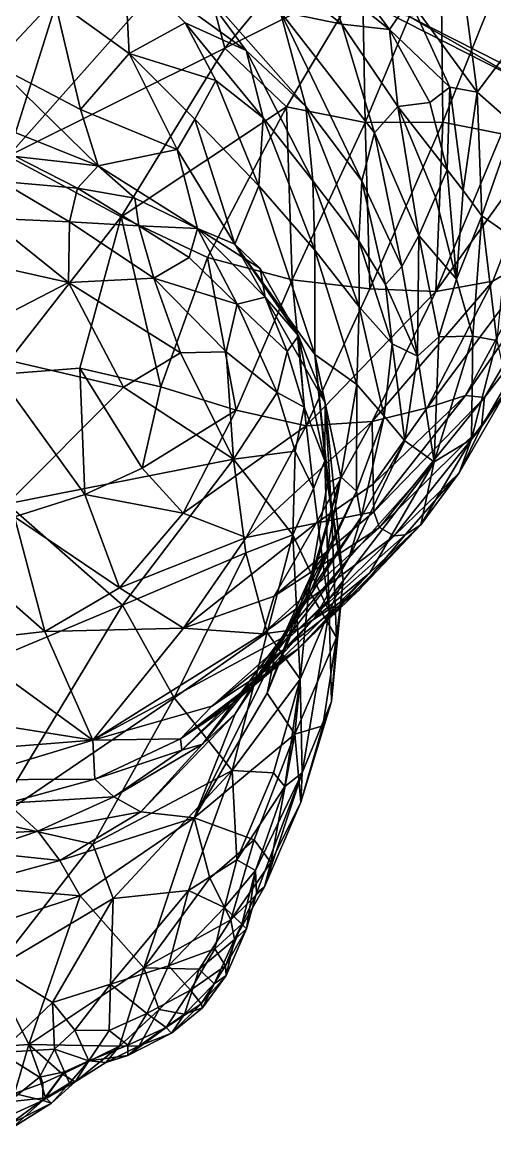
# Model space of a CAD drawing. Extents: x -0.35 to 0.35, y -0.7 to 0.63.
# Drawn here: x -0.2493 to -0.178, y -0.4699 to -0.3032 of the extents above; entities that cross this region are included whole.
import ezdxf

# ---------------------------------------------------------------- set-up
doc = ezdxf.new("R2010")
doc.units = 0
doc.layers.add('TORTOISE$LWO', color=1, linetype='CONTINUOUS')

msp = doc.modelspace()

# ---------------------------------------------------------------- linework, layer by layer
at = {"layer": 'TORTOISE$LWO'}
for points in [[(-0.19454, -0.30167, 0.46785), (-0.1734, -0.31243, 0.48558), (-0.16839, -0.27353, 0.48844)], [(-0.23852, -0.28232, 0.35937), (-0.25242, -0.28591, 0.34989), (-0.25142, -0.32345, 0.354)], [(-0.25142, -0.32345, 0.354), (-0.223, -0.29133, 0.36552), (-0.23852, -0.28232, 0.35937)], [(-0.21876, -0.30719, 0.36701), (-0.19812, -0.28214, 0.36929), (-0.223, -0.29133, 0.36552)], [(-0.19812, -0.28214, 0.36929), (-0.21876, -0.30719, 0.36701), (-0.198, -0.29675, 0.36886)], [(-0.17368, -0.28777, 0.36182), (-0.18622, -0.29099, 0.3676), (-0.18591, -0.31832, 0.35883)], [(-0.18591, -0.31832, 0.35883), (-0.17707, -0.32007, 0.34996), (-0.17368, -0.28777, 0.36182)], [(-0.18392, -0.28938, 0.2424), (-0.18074, -0.31381, 0.2413), (-0.19088, -0.29993, 0.23153)], [(-0.18392, -0.28938, 0.2424), (-0.17156, -0.30171, 0.25585), (-0.18074, -0.31381, 0.2413)], [(-0.21876, -0.30719, 0.36701), (-0.223, -0.29133, 0.36552), (-0.25142, -0.32345, 0.354)], [(-0.19759, -0.31835, 0.36474), (-0.18622, -0.29099, 0.3676), (-0.198, -0.29675, 0.36886)], [(-0.19759, -0.31835, 0.36474), (-0.18591, -0.31832, 0.35883), (-0.18622, -0.29099, 0.3676)], [(-0.2036, -0.29662, 0.21924), (-0.20253, -0.29263, 0.22738), (-0.19395, -0.30437, 0.22156)], [(-0.20253, -0.29263, 0.22738), (-0.19088, -0.29993, 0.23153), (-0.19395, -0.30437, 0.22156)], [(-0.2332, -0.30798, 0.08504), (-0.24445, -0.29984, 0.0854), (-0.23388, -0.29418, 0.11168)], [(-0.22355, -0.29665, 0.14188), (-0.21556, -0.30752, 0.13486), (-0.23388, -0.29418, 0.11168)], [(-0.21556, -0.30752, 0.13486), (-0.22471, -0.30333, 0.10902), (-0.23388, -0.29418, 0.11168)], [(-0.22471, -0.30333, 0.10902), (-0.2332, -0.30798, 0.08504), (-0.23388, -0.29418, 0.11168)], [(-0.21218, -0.29481, 0.2069), (-0.20112, -0.30357, 0.20758), (-0.21043, -0.30166, 0.18172)], [(-0.21218, -0.29481, 0.2069), (-0.2036, -0.29662, 0.21924), (-0.20112, -0.30357, 0.20758)], [(-0.25868, -0.29645, 0.08267), (-0.24445, -0.29984, 0.0854), (-0.25358, -0.3096, 0.06335)], [(-0.21043, -0.30166, 0.18172), (-0.20653, -0.31596, 0.15791), (-0.22355, -0.29665, 0.14188)], [(-0.21556, -0.30752, 0.13486), (-0.22355, -0.29665, 0.14188), (-0.20653, -0.31596, 0.15791)], [(-0.19395, -0.30437, 0.22156), (-0.20112, -0.30357, 0.20758), (-0.2036, -0.29662, 0.21924)], [(-0.21876, -0.30719, 0.36701), (-0.20944, -0.31603, 0.36751), (-0.198, -0.29675, 0.36886)], [(-0.20944, -0.31603, 0.36751), (-0.19759, -0.31835, 0.36474), (-0.198, -0.29675, 0.36886)], [(-0.25358, -0.3096, 0.06335), (-0.24445, -0.29984, 0.0854), (-0.2405, -0.31643, 0.06414)], [(-0.2332, -0.30798, 0.08504), (-0.2405, -0.31643, 0.06414), (-0.24445, -0.29984, 0.0854)], [(-0.19088, -0.29993, 0.23153), (-0.18483, -0.31302, 0.2329), (-0.19395, -0.30437, 0.22156)], [(-0.19117, -0.3023, 0.45997), (-0.14687, -0.29944, 0.46333), (-0.17018, -0.31295, 0.47645)], [(-0.18483, -0.31302, 0.2329), (-0.19088, -0.29993, 0.23153), (-0.18074, -0.31381, 0.2413)], [(-0.1962, -0.31995, 0.19549), (-0.19809, -0.32715, 0.1742), (-0.21043, -0.30166, 0.18172)], [(-0.19809, -0.32715, 0.1742), (-0.20653, -0.31596, 0.15791), (-0.21043, -0.30166, 0.18172)], [(-0.21043, -0.30166, 0.18172), (-0.20112, -0.30357, 0.20758), (-0.1962, -0.31995, 0.19549)], [(-0.1734, -0.31243, 0.48558), (-0.19454, -0.30167, 0.46785), (-0.19117, -0.3023, 0.45997)], [(-0.17018, -0.31295, 0.47645), (-0.1734, -0.31243, 0.48558), (-0.19117, -0.3023, 0.45997)], [(-0.1752, -0.31867, 0.2512), (-0.18074, -0.31381, 0.2413), (-0.17156, -0.30171, 0.25585)], [(-0.2332, -0.30798, 0.08504), (-0.22471, -0.30333, 0.10902), (-0.2201, -0.31202, 0.10343)], [(-0.2201, -0.31202, 0.10343), (-0.22471, -0.30333, 0.10902), (-0.213, -0.31769, 0.11609)], [(-0.21556, -0.30752, 0.13486), (-0.213, -0.31769, 0.11609), (-0.22471, -0.30333, 0.10902)], [(-0.19268, -0.31597, 0.21164), (-0.1962, -0.31995, 0.19549), (-0.20112, -0.30357, 0.20758)], [(-0.19268, -0.31597, 0.21164), (-0.20112, -0.30357, 0.20758), (-0.19395, -0.30437, 0.22156)], [(-0.18483, -0.31302, 0.2329), (-0.18785, -0.31538, 0.22381), (-0.19395, -0.30437, 0.22156)], [(-0.18785, -0.31538, 0.22381), (-0.19268, -0.31597, 0.21164), (-0.19395, -0.30437, 0.22156)], [(-0.23438, -0.3326, 0.35848), (-0.21876, -0.30719, 0.36701), (-0.25142, -0.32345, 0.354)], [(-0.2405, -0.31643, 0.06414), (-0.2332, -0.30798, 0.08504), (-0.22592, -0.32245, 0.06369)], [(-0.21876, -0.30719, 0.36701), (-0.23438, -0.3326, 0.35848), (-0.20944, -0.31603, 0.36751)], [(-0.22326, -0.31787, 0.08574), (-0.2332, -0.30798, 0.08504), (-0.2201, -0.31202, 0.10343)], [(-0.2332, -0.30798, 0.08504), (-0.22326, -0.31787, 0.08574), (-0.22592, -0.32245, 0.06369)], [(-0.213, -0.31769, 0.11609), (-0.21556, -0.30752, 0.13486), (-0.20548, -0.32714, 0.13314)], [(-0.21556, -0.30752, 0.13486), (-0.20653, -0.31596, 0.15791), (-0.20548, -0.32714, 0.13314)], [(-0.25358, -0.3096, 0.06335), (-0.2405, -0.31643, 0.06414), (-0.23783, -0.32491, 0.03228)], [(-0.25139, -0.31949, 0.03473), (-0.25358, -0.3096, 0.06335), (-0.23783, -0.32491, 0.03228)], [(-0.21363, -0.32794, 0.09193), (-0.22326, -0.31787, 0.08574), (-0.2201, -0.31202, 0.10343)], [(-0.213, -0.31769, 0.11609), (-0.21363, -0.32794, 0.09193), (-0.2201, -0.31202, 0.10343)], [(-0.18785, -0.31538, 0.22381), (-0.18483, -0.31302, 0.2329), (-0.18526, -0.32552, 0.22441)], [(-0.18483, -0.31302, 0.2329), (-0.18285, -0.32864, 0.23056), (-0.18526, -0.32552, 0.22441)], [(-0.18483, -0.31302, 0.2329), (-0.18074, -0.31381, 0.2413), (-0.18285, -0.32864, 0.23056)], [(-0.18001, -0.33242, 0.23805), (-0.18285, -0.32864, 0.23056), (-0.18074, -0.31381, 0.2413)], [(-0.18074, -0.31381, 0.2413), (-0.1752, -0.31867, 0.2512), (-0.18001, -0.33242, 0.23805)], [(-0.2405, -0.31643, 0.06414), (-0.22592, -0.32245, 0.06369), (-0.23783, -0.32491, 0.03228)], [(-0.22137, -0.33874, 0.35984), (-0.20944, -0.31603, 0.36751), (-0.23438, -0.3326, 0.35848)], [(-0.22137, -0.33874, 0.35984), (-0.20863, -0.34206, 0.35664), (-0.20944, -0.31603, 0.36751)], [(-0.19759, -0.31835, 0.36474), (-0.20944, -0.31603, 0.36751), (-0.20863, -0.34206, 0.35664)], [(-0.20548, -0.32714, 0.13314), (-0.20653, -0.31596, 0.15791), (-0.19856, -0.33621, 0.1508)], [(-0.19809, -0.32715, 0.1742), (-0.19856, -0.33621, 0.1508), (-0.20653, -0.31596, 0.15791)], [(-0.1962, -0.31995, 0.19549), (-0.19268, -0.31597, 0.21164), (-0.1895, -0.3354, 0.20367)], [(-0.19268, -0.31597, 0.21164), (-0.18785, -0.31538, 0.22381), (-0.18526, -0.32552, 0.22441)], [(-0.18699, -0.32962, 0.21746), (-0.19268, -0.31597, 0.21164), (-0.18526, -0.32552, 0.22441)], [(-0.19268, -0.31597, 0.21164), (-0.18699, -0.32962, 0.21746), (-0.1895, -0.3354, 0.20367)], [(-0.22592, -0.32245, 0.06369), (-0.22326, -0.31787, 0.08574), (-0.21726, -0.33672, 0.0679)], [(-0.21363, -0.32794, 0.09193), (-0.21726, -0.33672, 0.0679), (-0.22326, -0.31787, 0.08574)], [(-0.21363, -0.32794, 0.09193), (-0.213, -0.31769, 0.11609), (-0.2052, -0.33759, 0.10553)], [(-0.20548, -0.32714, 0.13314), (-0.2052, -0.33759, 0.10553), (-0.213, -0.31769, 0.11609)], [(-0.18591, -0.31832, 0.35883), (-0.19759, -0.31835, 0.36474), (-0.19691, -0.34346, 0.34999)], [(-0.19691, -0.34346, 0.34999), (-0.18697, -0.34386, 0.34107), (-0.18591, -0.31832, 0.35883)], [(-0.17707, -0.32007, 0.34996), (-0.18591, -0.31832, 0.35883), (-0.18697, -0.34386, 0.34107)], [(-0.23783, -0.32491, 0.03228), (-0.25032, -0.32347, 0.0213), (-0.25139, -0.31949, 0.03473)], [(-0.19759, -0.31835, 0.36474), (-0.20863, -0.34206, 0.35664), (-0.19691, -0.34346, 0.34999)], [(-0.19809, -0.32715, 0.1742), (-0.1962, -0.31995, 0.19549), (-0.19205, -0.34009, 0.18328)], [(-0.1895, -0.3354, 0.20367), (-0.19205, -0.34009, 0.18328), (-0.1962, -0.31995, 0.19549)], [(-0.17837, -0.34229, 0.32933), (-0.1695, -0.31952, 0.33889), (-0.18697, -0.34386, 0.34107)], [(-0.17707, -0.32007, 0.34996), (-0.18697, -0.34386, 0.34107), (-0.1695, -0.31952, 0.33889)], [(-0.1752, -0.31867, 0.2512), (-0.17614, -0.33515, 0.24765), (-0.18001, -0.33242, 0.23805)], [(-0.17837, -0.34229, 0.32933), (-0.17066, -0.3378, 0.31423), (-0.1695, -0.31952, 0.33889)], [(-0.23783, -0.32491, 0.03228), (-0.22592, -0.32245, 0.06369), (-0.22288, -0.33434, 0.02317)], [(-0.22592, -0.32245, 0.06369), (-0.21726, -0.33672, 0.0679), (-0.22288, -0.33434, 0.02317)], [(-0.25142, -0.32345, 0.354), (-0.25297, -0.35633, 0.33343), (-0.23438, -0.3326, 0.35848)], [(-0.24098, -0.32827, 0.01546), (-0.25244, -0.32726, 0.01328), (-0.25032, -0.32347, 0.0213)], [(-0.24098, -0.32827, 0.01546), (-0.25032, -0.32347, 0.0213), (-0.23783, -0.32491, 0.03228)], [(-0.2323, -0.32979, 0.01734), (-0.24098, -0.32827, 0.01546), (-0.23783, -0.32491, 0.03228)], [(-0.2323, -0.32979, 0.01734), (-0.23783, -0.32491, 0.03228), (-0.22288, -0.33434, 0.02317)], [(-0.18385, -0.34196, 0.22344), (-0.18699, -0.32962, 0.21746), (-0.18526, -0.32552, 0.22441)], [(-0.18285, -0.32864, 0.23056), (-0.18385, -0.34196, 0.22344), (-0.18526, -0.32552, 0.22441)], [(-0.24215, -0.33336, 0.00858), (-0.25441, -0.33277, 0.00712), (-0.25244, -0.32726, 0.01328)], [(-0.24215, -0.33336, 0.00858), (-0.25244, -0.32726, 0.01328), (-0.24098, -0.32827, 0.01546)], [(-0.23171, -0.33395, 0.01149), (-0.24215, -0.33336, 0.00858), (-0.24098, -0.32827, 0.01546)], [(-0.23171, -0.33395, 0.01149), (-0.24098, -0.32827, 0.01546), (-0.2323, -0.32979, 0.01734)], [(-0.21726, -0.33672, 0.0679), (-0.21363, -0.32794, 0.09193), (-0.20517, -0.35336, 0.07134)], [(-0.21363, -0.32794, 0.09193), (-0.2052, -0.33759, 0.10553), (-0.20517, -0.35336, 0.07134)], [(-0.19856, -0.33621, 0.1508), (-0.19852, -0.34616, 0.12835), (-0.20548, -0.32714, 0.13314)], [(-0.19852, -0.34616, 0.12835), (-0.2052, -0.33759, 0.10553), (-0.20548, -0.32714, 0.13314)], [(-0.19856, -0.33621, 0.1508), (-0.19809, -0.32715, 0.1742), (-0.19454, -0.34278, 0.16369)], [(-0.19809, -0.32715, 0.1742), (-0.19205, -0.34009, 0.18328), (-0.19454, -0.34278, 0.16369)], [(-0.22288, -0.33434, 0.02317), (-0.23171, -0.33395, 0.01149), (-0.2323, -0.32979, 0.01734)], [(-0.18699, -0.32962, 0.21746), (-0.18385, -0.34196, 0.22344), (-0.1895, -0.3354, 0.20367)], [(-0.18385, -0.34196, 0.22344), (-0.18285, -0.32864, 0.23056), (-0.18001, -0.33242, 0.23805)], [(-0.17066, -0.3378, 0.31423), (-0.1825, -0.35953, 0.3032), (-0.16254, -0.33056, 0.29462)], [(-0.1825, -0.35953, 0.3032), (-0.17963, -0.35981, 0.28799), (-0.16254, -0.33056, 0.29462)], [(-0.16254, -0.33056, 0.29462), (-0.17963, -0.35981, 0.28799), (-0.17089, -0.34842, 0.27507)], [(-0.24233, -0.34247, 0.00255), (-0.25803, -0.33895, 0.00256), (-0.25441, -0.33277, 0.00712)], [(-0.24233, -0.34247, 0.00255), (-0.25441, -0.33277, 0.00712), (-0.24215, -0.33336, 0.00858)], [(-0.2406, -0.35541, 0.34282), (-0.23438, -0.3326, 0.35848), (-0.25297, -0.35633, 0.33343)], [(-0.2406, -0.35541, 0.34282), (-0.22842, -0.3582, 0.34604), (-0.23438, -0.3326, 0.35848)], [(-0.22137, -0.33874, 0.35984), (-0.23438, -0.3326, 0.35848), (-0.22842, -0.3582, 0.34604)], [(-0.18135, -0.35057, 0.23168), (-0.18385, -0.34196, 0.22344), (-0.18001, -0.33242, 0.23805)], [(-0.17773, -0.35121, 0.24411), (-0.18135, -0.35057, 0.23168), (-0.18001, -0.33242, 0.23805)], [(-0.17614, -0.33515, 0.24765), (-0.17773, -0.35121, 0.24411), (-0.18001, -0.33242, 0.23805)], [(-0.22945, -0.34184, 0.00547), (-0.24233, -0.34247, 0.00255), (-0.24215, -0.33336, 0.00858)], [(-0.22945, -0.34184, 0.00547), (-0.24215, -0.33336, 0.00858), (-0.23171, -0.33395, 0.01149)], [(-0.22412, -0.33871, 0.01025), (-0.22945, -0.34184, 0.00547), (-0.23171, -0.33395, 0.01149)], [(-0.22412, -0.33871, 0.01025), (-0.23171, -0.33395, 0.01149), (-0.22288, -0.33434, 0.02317)], [(-0.22412, -0.33871, 0.01025), (-0.22288, -0.33434, 0.02317), (-0.21689, -0.34575, 0.00953)], [(-0.22288, -0.33434, 0.02317), (-0.21345, -0.34037, 0.03187), (-0.21266, -0.34471, 0.01684)], [(-0.21689, -0.34575, 0.00953), (-0.22288, -0.33434, 0.02317), (-0.21266, -0.34471, 0.01684)], [(-0.22288, -0.33434, 0.02317), (-0.21726, -0.33672, 0.0679), (-0.21345, -0.34037, 0.03187)], [(-0.19454, -0.34278, 0.16369), (-0.19354, -0.35173, 0.15602), (-0.19856, -0.33621, 0.1508)], [(-0.19852, -0.34616, 0.12835), (-0.19856, -0.33621, 0.1508), (-0.19354, -0.35173, 0.15602)], [(-0.18971, -0.35358, 0.1847), (-0.19205, -0.34009, 0.18328), (-0.1895, -0.3354, 0.20367)], [(-0.18651, -0.35066, 0.20898), (-0.18971, -0.35358, 0.1847), (-0.1895, -0.3354, 0.20367)], [(-0.18385, -0.34196, 0.22344), (-0.18651, -0.35066, 0.20898), (-0.1895, -0.3354, 0.20367)], [(-0.20763, -0.3505, 0.03204), (-0.21726, -0.33672, 0.0679), (-0.20364, -0.36062, 0.05394)], [(-0.20517, -0.35336, 0.07134), (-0.20364, -0.36062, 0.05394), (-0.21726, -0.33672, 0.0679)], [(-0.21345, -0.34037, 0.03187), (-0.21726, -0.33672, 0.0679), (-0.20763, -0.3505, 0.03204)], [(-0.20517, -0.35336, 0.07134), (-0.2052, -0.33759, 0.10553), (-0.19888, -0.35788, 0.11073)], [(-0.19852, -0.34616, 0.12835), (-0.19888, -0.35788, 0.11073), (-0.2052, -0.33759, 0.10553)], [(-0.17837, -0.34229, 0.32933), (-0.18824, -0.36137, 0.31766), (-0.17066, -0.3378, 0.31423)], [(-0.1825, -0.35953, 0.3032), (-0.17066, -0.3378, 0.31423), (-0.18824, -0.36137, 0.31766)], [(-0.24233, -0.34247, 0.00255), (-0.26079, -0.35201, -0.00045), (-0.25803, -0.33895, 0.00256)], [(-0.22945, -0.34184, 0.00547), (-0.22412, -0.33871, 0.01025), (-0.21689, -0.34575, 0.00953)], [(-0.22842, -0.3582, 0.34604), (-0.21707, -0.36172, 0.34248), (-0.22137, -0.33874, 0.35984)], [(-0.21707, -0.36172, 0.34248), (-0.20863, -0.34206, 0.35664), (-0.22137, -0.33874, 0.35984)], [(-0.21266, -0.34471, 0.01684), (-0.21345, -0.34037, 0.03187), (-0.20763, -0.3505, 0.03204)], [(-0.19205, -0.34009, 0.18328), (-0.18971, -0.35358, 0.1847), (-0.19454, -0.34278, 0.16369)], [(-0.23402, -0.35826, -0.00061), (-0.26079, -0.35201, -0.00045), (-0.24233, -0.34247, 0.00255)], [(-0.22542, -0.35307, 0.00144), (-0.24233, -0.34247, 0.00255), (-0.22945, -0.34184, 0.00547)], [(-0.22542, -0.35307, 0.00144), (-0.23402, -0.35826, -0.00061), (-0.24233, -0.34247, 0.00255)], [(-0.22945, -0.34184, 0.00547), (-0.21689, -0.34575, 0.00953), (-0.21854, -0.35292, 0.00379)], [(-0.22945, -0.34184, 0.00547), (-0.21854, -0.35292, 0.00379), (-0.22542, -0.35307, 0.00144)], [(-0.21707, -0.36172, 0.34248), (-0.20647, -0.36408, 0.33528), (-0.20863, -0.34206, 0.35664)], [(-0.19691, -0.34346, 0.34999), (-0.20863, -0.34206, 0.35664), (-0.20647, -0.36408, 0.33528)], [(-0.18697, -0.34386, 0.34107), (-0.19654, -0.36342, 0.32769), (-0.17837, -0.34229, 0.32933)], [(-0.19654, -0.36342, 0.32769), (-0.18824, -0.36137, 0.31766), (-0.17837, -0.34229, 0.32933)], [(-0.18971, -0.35358, 0.1847), (-0.19354, -0.35173, 0.15602), (-0.19454, -0.34278, 0.16369)], [(-0.18385, -0.34196, 0.22344), (-0.18135, -0.35057, 0.23168), (-0.18651, -0.35066, 0.20898)], [(-0.21689, -0.34575, 0.00953), (-0.21266, -0.34471, 0.01684), (-0.20938, -0.35288, 0.01188)], [(-0.21266, -0.34471, 0.01684), (-0.20763, -0.3505, 0.03204), (-0.20938, -0.35288, 0.01188)], [(-0.19691, -0.34346, 0.34999), (-0.20647, -0.36408, 0.33528), (-0.18697, -0.34386, 0.34107)], [(-0.19654, -0.36342, 0.32769), (-0.18697, -0.34386, 0.34107), (-0.20647, -0.36408, 0.33528)], [(-0.21854, -0.35292, 0.00379), (-0.21689, -0.34575, 0.00953), (-0.21087, -0.35909, 0.00564)], [(-0.21087, -0.35909, 0.00564), (-0.21689, -0.34575, 0.00953), (-0.20938, -0.35288, 0.01188)], [(-0.19888, -0.35788, 0.11073), (-0.19852, -0.34616, 0.12835), (-0.19473, -0.36262, 0.14436)], [(-0.19852, -0.34616, 0.12835), (-0.19354, -0.35173, 0.15602), (-0.19473, -0.36262, 0.14436)], [(-0.18009, -0.36423, 0.27396), (-0.17089, -0.34842, 0.27507), (-0.17963, -0.35981, 0.28799)], [(-0.17089, -0.34842, 0.27507), (-0.18009, -0.36423, 0.27396), (-0.17611, -0.35848, 0.25946)], [(-0.20938, -0.35288, 0.01188), (-0.20763, -0.3505, 0.03204), (-0.20678, -0.36129, 0.01221)], [(-0.20366, -0.36934, 0.02434), (-0.20678, -0.36129, 0.01221), (-0.20763, -0.3505, 0.03204)], [(-0.20364, -0.36062, 0.05394), (-0.20366, -0.36934, 0.02434), (-0.20763, -0.3505, 0.03204)], [(-0.18971, -0.35358, 0.1847), (-0.18651, -0.35066, 0.20898), (-0.18721, -0.36954, 0.21588)], [(-0.18721, -0.36954, 0.21588), (-0.18135, -0.35057, 0.23168), (-0.18155, -0.36609, 0.24225)], [(-0.18721, -0.36954, 0.21588), (-0.18651, -0.35066, 0.20898), (-0.18135, -0.35057, 0.23168)], [(-0.17773, -0.35121, 0.24411), (-0.18155, -0.36609, 0.24225), (-0.18135, -0.35057, 0.23168)], [(-0.18155, -0.36609, 0.24225), (-0.17773, -0.35121, 0.24411), (-0.17611, -0.35848, 0.25946)], [(-0.23402, -0.35826, -0.00061), (-0.25158, -0.37584, -0.0029), (-0.26079, -0.35201, -0.00045)], [(-0.22542, -0.35307, 0.00144), (-0.21746, -0.3691, 0.00021), (-0.23402, -0.35826, -0.00061)], [(-0.21854, -0.35292, 0.00379), (-0.21746, -0.3691, 0.00021), (-0.22542, -0.35307, 0.00144)], [(-0.21087, -0.35909, 0.00564), (-0.21746, -0.3691, 0.00021), (-0.21854, -0.35292, 0.00379)], [(-0.21087, -0.35909, 0.00564), (-0.20938, -0.35288, 0.01188), (-0.20678, -0.36129, 0.01221)], [(-0.19473, -0.36262, 0.14436), (-0.19354, -0.35173, 0.15602), (-0.19162, -0.36637, 0.17738)], [(-0.18971, -0.35358, 0.1847), (-0.19162, -0.36637, 0.17738), (-0.19354, -0.35173, 0.15602)], [(-0.19888, -0.35788, 0.11073), (-0.20129, -0.3718, 0.10203), (-0.20517, -0.35336, 0.07134)], [(-0.20129, -0.3718, 0.10203), (-0.2033, -0.37269, 0.07421), (-0.20517, -0.35336, 0.07134)], [(-0.20364, -0.36062, 0.05394), (-0.20517, -0.35336, 0.07134), (-0.20266, -0.37701, 0.0617)], [(-0.2033, -0.37269, 0.07421), (-0.20266, -0.37701, 0.0617), (-0.20517, -0.35336, 0.07134)], [(-0.19162, -0.36637, 0.17738), (-0.18971, -0.35358, 0.1847), (-0.18721, -0.36954, 0.21588)], [(-0.2406, -0.35541, 0.34282), (-0.25297, -0.35633, 0.33343), (-0.23988, -0.37446, 0.32328)], [(-0.25045, -0.37781, 0.31146), (-0.23988, -0.37446, 0.32328), (-0.25297, -0.35633, 0.33343)], [(-0.22842, -0.3582, 0.34604), (-0.2406, -0.35541, 0.34282), (-0.23122, -0.37045, 0.33165)], [(-0.2406, -0.35541, 0.34282), (-0.23988, -0.37446, 0.32328), (-0.23122, -0.37045, 0.33165)], [(-0.21746, -0.3691, 0.00021), (-0.25158, -0.37584, -0.0029), (-0.23402, -0.35826, -0.00061)], [(-0.21707, -0.36172, 0.34248), (-0.22842, -0.3582, 0.34604), (-0.23122, -0.37045, 0.33165)], [(-0.20129, -0.3718, 0.10203), (-0.19888, -0.35788, 0.11073), (-0.19889, -0.37394, 0.13226)], [(-0.19473, -0.36262, 0.14436), (-0.19889, -0.37394, 0.13226), (-0.19888, -0.35788, 0.11073)], [(-0.21746, -0.3691, 0.00021), (-0.21087, -0.35909, 0.00564), (-0.20813, -0.36792, 0.00621)], [(-0.20678, -0.36129, 0.01221), (-0.20813, -0.36792, 0.00621), (-0.21087, -0.35909, 0.00564)], [(-0.19629, -0.37704, 0.2946), (-0.1825, -0.35953, 0.3032), (-0.19642, -0.3729, 0.30758)], [(-0.1825, -0.35953, 0.3032), (-0.18824, -0.36137, 0.31766), (-0.19642, -0.3729, 0.30758)], [(-0.1825, -0.35953, 0.3032), (-0.19629, -0.37704, 0.2946), (-0.17963, -0.35981, 0.28799)], [(-0.19544, -0.37943, 0.27929), (-0.17963, -0.35981, 0.28799), (-0.19629, -0.37704, 0.2946)], [(-0.18009, -0.36423, 0.27396), (-0.17963, -0.35981, 0.28799), (-0.19544, -0.37943, 0.27929)], [(-0.18009, -0.36423, 0.27396), (-0.18344, -0.37117, 0.25976), (-0.17611, -0.35848, 0.25946)], [(-0.17611, -0.35848, 0.25946), (-0.18344, -0.37117, 0.25976), (-0.18155, -0.36609, 0.24225)], [(-0.20813, -0.36792, 0.00621), (-0.20678, -0.36129, 0.01221), (-0.20541, -0.37356, 0.0123)], [(-0.20678, -0.36129, 0.01221), (-0.20366, -0.36934, 0.02434), (-0.20541, -0.37356, 0.0123)], [(-0.20364, -0.36062, 0.05394), (-0.20094, -0.38735, 0.03373), (-0.20366, -0.36934, 0.02434)], [(-0.20266, -0.37701, 0.0617), (-0.20094, -0.38735, 0.03373), (-0.20364, -0.36062, 0.05394)], [(-0.18824, -0.36137, 0.31766), (-0.19654, -0.36342, 0.32769), (-0.19642, -0.3729, 0.30758)], [(-0.22502, -0.37726, 0.32402), (-0.21707, -0.36172, 0.34248), (-0.23122, -0.37045, 0.33165)], [(-0.21707, -0.36172, 0.34248), (-0.22502, -0.37726, 0.32402), (-0.20647, -0.36408, 0.33528)], [(-0.1982, -0.37786, 0.1602), (-0.19889, -0.37394, 0.13226), (-0.19473, -0.36262, 0.14436)], [(-0.19162, -0.36637, 0.17738), (-0.1982, -0.37786, 0.1602), (-0.19473, -0.36262, 0.14436)], [(-0.21554, -0.38092, 0.31483), (-0.20647, -0.36408, 0.33528), (-0.22502, -0.37726, 0.32402)], [(-0.20497, -0.37877, 0.30985), (-0.19654, -0.36342, 0.32769), (-0.21554, -0.38092, 0.31483)], [(-0.19654, -0.36342, 0.32769), (-0.20647, -0.36408, 0.33528), (-0.21554, -0.38092, 0.31483)], [(-0.19654, -0.36342, 0.32769), (-0.20497, -0.37877, 0.30985), (-0.19642, -0.3729, 0.30758)], [(-0.19323, -0.38065, 0.26737), (-0.18009, -0.36423, 0.27396), (-0.19544, -0.37943, 0.27929)], [(-0.18009, -0.36423, 0.27396), (-0.19323, -0.38065, 0.26737), (-0.18344, -0.37117, 0.25976)], [(-0.18721, -0.36954, 0.21588), (-0.20005, -0.38404, 0.1832), (-0.19162, -0.36637, 0.17738)], [(-0.1982, -0.37786, 0.1602), (-0.19162, -0.36637, 0.17738), (-0.20005, -0.38404, 0.1832)], [(-0.18155, -0.36609, 0.24225), (-0.1892, -0.37899, 0.24374), (-0.18721, -0.36954, 0.21588)], [(-0.1892, -0.37899, 0.24374), (-0.18155, -0.36609, 0.24225), (-0.18344, -0.37117, 0.25976)], [(-0.20813, -0.36792, 0.00621), (-0.20848, -0.3805, 0.00492), (-0.21746, -0.3691, 0.00021)], [(-0.20813, -0.36792, 0.00621), (-0.20541, -0.37356, 0.0123), (-0.20848, -0.3805, 0.00492)], [(-0.21746, -0.3691, 0.00021), (-0.23419, -0.39113, -0.00374), (-0.25158, -0.37584, -0.0029)], [(-0.21746, -0.3691, 0.00021), (-0.2156, -0.38323, -0.00104), (-0.23419, -0.39113, -0.00374)], [(-0.21746, -0.3691, 0.00021), (-0.20848, -0.3805, 0.00492), (-0.2156, -0.38323, -0.00104)], [(-0.20541, -0.37356, 0.0123), (-0.20366, -0.36934, 0.02434), (-0.20301, -0.39207, 0.01732)], [(-0.19689, -0.38626, 0.22393), (-0.2053, -0.39314, 0.19858), (-0.18721, -0.36954, 0.21588)], [(-0.2053, -0.39314, 0.19858), (-0.20005, -0.38404, 0.1832), (-0.18721, -0.36954, 0.21588)], [(-0.20366, -0.36934, 0.02434), (-0.20094, -0.38735, 0.03373), (-0.20301, -0.39207, 0.01732)], [(-0.1892, -0.37899, 0.24374), (-0.19689, -0.38626, 0.22393), (-0.18721, -0.36954, 0.21588)], [(-0.23122, -0.37045, 0.33165), (-0.23988, -0.37446, 0.32328), (-0.22502, -0.37726, 0.32402)], [(-0.19157, -0.38054, 0.25872), (-0.18344, -0.37117, 0.25976), (-0.19323, -0.38065, 0.26737)], [(-0.1892, -0.37899, 0.24374), (-0.18344, -0.37117, 0.25976), (-0.19157, -0.38054, 0.25872)], [(-0.2033, -0.37269, 0.07421), (-0.20129, -0.3718, 0.10203), (-0.20609, -0.38891, 0.07595)], [(-0.20129, -0.3718, 0.10203), (-0.20549, -0.38607, 0.10135), (-0.20609, -0.38891, 0.07595)], [(-0.2033, -0.37269, 0.07421), (-0.20609, -0.38891, 0.07595), (-0.20266, -0.37701, 0.0617)], [(-0.20549, -0.38607, 0.10135), (-0.20129, -0.3718, 0.10203), (-0.20331, -0.38295, 0.12318)], [(-0.19642, -0.3729, 0.30758), (-0.20497, -0.37877, 0.30985), (-0.19629, -0.37704, 0.2946)], [(-0.20129, -0.3718, 0.10203), (-0.19889, -0.37394, 0.13226), (-0.20331, -0.38295, 0.12318)], [(-0.23461, -0.38852, 0.30331), (-0.23988, -0.37446, 0.32328), (-0.25045, -0.37781, 0.31146)], [(-0.23461, -0.38852, 0.30331), (-0.22502, -0.37726, 0.32402), (-0.23988, -0.37446, 0.32328)], [(-0.20541, -0.37356, 0.0123), (-0.20301, -0.39207, 0.01732), (-0.20848, -0.3805, 0.00492)], [(-0.20331, -0.38295, 0.12318), (-0.19889, -0.37394, 0.13226), (-0.20566, -0.38862, 0.13603)], [(-0.1982, -0.37786, 0.1602), (-0.20566, -0.38862, 0.13603), (-0.19889, -0.37394, 0.13226)], [(-0.25158, -0.37584, -0.0029), (-0.23419, -0.39113, -0.00374), (-0.27885, -0.40988, -0.00517)], [(-0.25045, -0.37781, 0.31146), (-0.26136, -0.38154, 0.30065), (-0.24588, -0.3951, 0.28598)], [(-0.24588, -0.3951, 0.28598), (-0.23461, -0.38852, 0.30331), (-0.25045, -0.37781, 0.31146)], [(-0.22502, -0.37726, 0.32402), (-0.23461, -0.38852, 0.30331), (-0.21554, -0.38092, 0.31483)], [(-0.19629, -0.37704, 0.2946), (-0.21132, -0.38976, 0.28834), (-0.19544, -0.37943, 0.27929)], [(-0.21132, -0.38976, 0.28834), (-0.19629, -0.37704, 0.2946), (-0.20497, -0.37877, 0.30985)], [(-0.20566, -0.38862, 0.13603), (-0.1982, -0.37786, 0.1602), (-0.20953, -0.39518, 0.15359)], [(-0.1982, -0.37786, 0.1602), (-0.20005, -0.38404, 0.1832), (-0.20953, -0.39518, 0.15359)], [(-0.20266, -0.37701, 0.0617), (-0.20609, -0.38891, 0.07595), (-0.20194, -0.39599, 0.04607)], [(-0.20094, -0.38735, 0.03373), (-0.20266, -0.37701, 0.0617), (-0.20194, -0.39599, 0.04607)], [(-0.21554, -0.38092, 0.31483), (-0.22497, -0.39461, 0.28961), (-0.20497, -0.37877, 0.30985)], [(-0.21132, -0.38976, 0.28834), (-0.20497, -0.37877, 0.30985), (-0.22497, -0.39461, 0.28961)], [(-0.21132, -0.38976, 0.28834), (-0.21302, -0.39544, 0.26853), (-0.19544, -0.37943, 0.27929)], [(-0.19544, -0.37943, 0.27929), (-0.21302, -0.39544, 0.26853), (-0.19323, -0.38065, 0.26737)], [(-0.19689, -0.38626, 0.22393), (-0.1892, -0.37899, 0.24374), (-0.20775, -0.39773, 0.23079)], [(-0.1892, -0.37899, 0.24374), (-0.19859, -0.38889, 0.24836), (-0.20775, -0.39773, 0.23079)], [(-0.19859, -0.38889, 0.24836), (-0.1892, -0.37899, 0.24374), (-0.19157, -0.38054, 0.25872)], [(-0.25909, -0.39662, 0.27675), (-0.24588, -0.3951, 0.28598), (-0.26136, -0.38154, 0.30065)], [(-0.23461, -0.38852, 0.30331), (-0.22497, -0.39461, 0.28961), (-0.21554, -0.38092, 0.31483)], [(-0.2156, -0.38323, -0.00104), (-0.20848, -0.3805, 0.00492), (-0.21238, -0.39526, 0.00108)], [(-0.20765, -0.39476, 0.25591), (-0.19323, -0.38065, 0.26737), (-0.21302, -0.39544, 0.26853)], [(-0.20848, -0.3805, 0.00492), (-0.20739, -0.40225, 0.0071), (-0.21238, -0.39526, 0.00108)], [(-0.20301, -0.39207, 0.01732), (-0.20739, -0.40225, 0.0071), (-0.20848, -0.3805, 0.00492)], [(-0.19323, -0.38065, 0.26737), (-0.20765, -0.39476, 0.25591), (-0.19157, -0.38054, 0.25872)], [(-0.20765, -0.39476, 0.25591), (-0.19859, -0.38889, 0.24836), (-0.19157, -0.38054, 0.25872)], [(-0.2156, -0.38323, -0.00104), (-0.22639, -0.40508, -0.00271), (-0.23419, -0.39113, -0.00374)], [(-0.2156, -0.38323, -0.00104), (-0.21238, -0.39526, 0.00108), (-0.22639, -0.40508, -0.00271)], [(-0.20566, -0.38862, 0.13603), (-0.21116, -0.39848, 0.10776), (-0.20331, -0.38295, 0.12318)], [(-0.21116, -0.39848, 0.10776), (-0.20549, -0.38607, 0.10135), (-0.20331, -0.38295, 0.12318)], [(-0.20953, -0.39518, 0.15359), (-0.20005, -0.38404, 0.1832), (-0.21381, -0.40182, 0.17156)], [(-0.2053, -0.39314, 0.19858), (-0.21381, -0.40182, 0.17156), (-0.20005, -0.38404, 0.1832)], [(-0.20775, -0.39773, 0.23079), (-0.21393, -0.40287, 0.20683), (-0.19689, -0.38626, 0.22393)], [(-0.2053, -0.39314, 0.19858), (-0.19689, -0.38626, 0.22393), (-0.21393, -0.40287, 0.20683)], [(-0.20609, -0.38891, 0.07595), (-0.20549, -0.38607, 0.10135), (-0.21238, -0.40438, 0.0799)], [(-0.21116, -0.39848, 0.10776), (-0.21238, -0.40438, 0.0799), (-0.20549, -0.38607, 0.10135)], [(-0.20301, -0.39207, 0.01732), (-0.20094, -0.38735, 0.03373), (-0.20268, -0.40565, 0.02833)], [(-0.20194, -0.39599, 0.04607), (-0.20268, -0.40565, 0.02833), (-0.20094, -0.38735, 0.03373)], [(-0.23461, -0.38852, 0.30331), (-0.24588, -0.3951, 0.28598), (-0.22497, -0.39461, 0.28961)], [(-0.21132, -0.38976, 0.28834), (-0.22497, -0.39461, 0.28961), (-0.21302, -0.39544, 0.26853)], [(-0.20775, -0.39773, 0.23079), (-0.19859, -0.38889, 0.24836), (-0.22071, -0.40636, 0.2372)], [(-0.20765, -0.39476, 0.25591), (-0.22071, -0.40636, 0.2372), (-0.19859, -0.38889, 0.24836)], [(-0.20953, -0.39518, 0.15359), (-0.21722, -0.40752, 0.12242), (-0.20566, -0.38862, 0.13603)], [(-0.21116, -0.39848, 0.10776), (-0.20566, -0.38862, 0.13603), (-0.21722, -0.40752, 0.12242)], [(-0.20609, -0.38891, 0.07595), (-0.21238, -0.40438, 0.0799), (-0.20821, -0.41058, 0.06127)], [(-0.20609, -0.38891, 0.07595), (-0.20821, -0.41058, 0.06127), (-0.20194, -0.39599, 0.04607)], [(-0.23419, -0.39113, -0.00374), (-0.25388, -0.42373, -0.00445), (-0.27885, -0.40988, -0.00517)], [(-0.22639, -0.40508, -0.00271), (-0.25388, -0.42373, -0.00445), (-0.23419, -0.39113, -0.00374)], [(-0.21381, -0.40182, 0.17156), (-0.2053, -0.39314, 0.19858), (-0.21772, -0.40603, 0.18496)], [(-0.2053, -0.39314, 0.19858), (-0.21393, -0.40287, 0.20683), (-0.21772, -0.40603, 0.18496)], [(-0.20301, -0.39207, 0.01732), (-0.20708, -0.41638, 0.0188), (-0.20739, -0.40225, 0.0071)], [(-0.20268, -0.40565, 0.02833), (-0.20708, -0.41638, 0.0188), (-0.20301, -0.39207, 0.01732)], [(-0.23865, -0.41149, 0.2493), (-0.22497, -0.39461, 0.28961), (-0.24588, -0.3951, 0.28598)], [(-0.23865, -0.41149, 0.2493), (-0.21302, -0.39544, 0.26853), (-0.22497, -0.39461, 0.28961)], [(-0.22071, -0.40636, 0.2372), (-0.20765, -0.39476, 0.25591), (-0.23865, -0.41149, 0.2493)], [(-0.20765, -0.39476, 0.25591), (-0.21302, -0.39544, 0.26853), (-0.23865, -0.41149, 0.2493)], [(-0.25909, -0.39662, 0.27675), (-0.26175, -0.4078, 0.24787), (-0.23865, -0.41149, 0.2493)], [(-0.24588, -0.3951, 0.28598), (-0.25909, -0.39662, 0.27675), (-0.23865, -0.41149, 0.2493)], [(-0.21767, -0.41604, 0.00167), (-0.22639, -0.40508, -0.00271), (-0.21238, -0.39526, 0.00108)], [(-0.21381, -0.40182, 0.17156), (-0.22212, -0.41207, 0.14636), (-0.20953, -0.39518, 0.15359)], [(-0.22212, -0.41207, 0.14636), (-0.21722, -0.40752, 0.12242), (-0.20953, -0.39518, 0.15359)], [(-0.20739, -0.40225, 0.0071), (-0.21767, -0.41604, 0.00167), (-0.21238, -0.39526, 0.00108)], [(-0.20399, -0.40931, 0.04225), (-0.20194, -0.39599, 0.04607), (-0.20821, -0.41058, 0.06127)], [(-0.20268, -0.40565, 0.02833), (-0.20194, -0.39599, 0.04607), (-0.20399, -0.40931, 0.04225)], [(-0.22071, -0.40636, 0.2372), (-0.22543, -0.41127, 0.20844), (-0.20775, -0.39773, 0.23079)], [(-0.22543, -0.41127, 0.20844), (-0.21393, -0.40287, 0.20683), (-0.20775, -0.39773, 0.23079)], [(-0.21238, -0.40438, 0.0799), (-0.21116, -0.39848, 0.10776), (-0.22338, -0.42316, 0.08366)], [(-0.21116, -0.39848, 0.10776), (-0.21722, -0.40752, 0.12242), (-0.22338, -0.42316, 0.08366)], [(-0.21393, -0.40287, 0.20683), (-0.22543, -0.41127, 0.20844), (-0.21772, -0.40603, 0.18496)], [(-0.21772, -0.40603, 0.18496), (-0.22524, -0.41297, 0.17616), (-0.21381, -0.40182, 0.17156)], [(-0.22212, -0.41207, 0.14636), (-0.21381, -0.40182, 0.17156), (-0.22524, -0.41297, 0.17616)], [(-0.21141, -0.41639, 0.00584), (-0.21767, -0.41604, 0.00167), (-0.20739, -0.40225, 0.0071)], [(-0.20739, -0.40225, 0.0071), (-0.2097, -0.41843, 0.01045), (-0.21141, -0.41639, 0.00584)], [(-0.20739, -0.40225, 0.0071), (-0.20708, -0.41638, 0.0188), (-0.2097, -0.41843, 0.01045)], [(-0.21238, -0.40438, 0.0799), (-0.22338, -0.42316, 0.08366), (-0.20821, -0.41058, 0.06127)], [(-0.25388, -0.42373, -0.00445), (-0.22639, -0.40508, -0.00271), (-0.23867, -0.42712, -0.00249)], [(-0.23867, -0.42712, -0.00249), (-0.22639, -0.40508, -0.00271), (-0.21767, -0.41604, 0.00167)], [(-0.22543, -0.41127, 0.20844), (-0.22071, -0.40636, 0.2372), (-0.23865, -0.41149, 0.2493)], [(-0.22543, -0.41127, 0.20844), (-0.22524, -0.41297, 0.17616), (-0.21772, -0.40603, 0.18496)], [(-0.20268, -0.40565, 0.02833), (-0.20732, -0.42079, 0.03552), (-0.20708, -0.41638, 0.0188)], [(-0.20399, -0.40931, 0.04225), (-0.20732, -0.42079, 0.03552), (-0.20268, -0.40565, 0.02833)], [(-0.26175, -0.4078, 0.24787), (-0.2692, -0.4139, 0.21482), (-0.23865, -0.41149, 0.2493)], [(-0.22338, -0.42316, 0.08366), (-0.21722, -0.40752, 0.12242), (-0.2314, -0.42226, 0.12629)], [(-0.22212, -0.41207, 0.14636), (-0.2314, -0.42226, 0.12629), (-0.21722, -0.40752, 0.12242)], [(-0.20732, -0.42079, 0.03552), (-0.20399, -0.40931, 0.04225), (-0.20821, -0.41058, 0.06127)], [(-0.2692, -0.4139, 0.21482), (-0.25845, -0.41744, 0.20214), (-0.23865, -0.41149, 0.2493)], [(-0.23865, -0.41149, 0.2493), (-0.25845, -0.41744, 0.20214), (-0.23837, -0.41734, 0.20003)], [(-0.23837, -0.41734, 0.20003), (-0.22543, -0.41127, 0.20844), (-0.23865, -0.41149, 0.2493)], [(-0.22543, -0.41127, 0.20844), (-0.23837, -0.41734, 0.20003), (-0.22524, -0.41297, 0.17616)], [(-0.21431, -0.4265, 0.05859), (-0.20821, -0.41058, 0.06127), (-0.22338, -0.42316, 0.08366)], [(-0.2118, -0.4299, 0.04264), (-0.20821, -0.41058, 0.06127), (-0.21431, -0.4265, 0.05859)], [(-0.20732, -0.42079, 0.03552), (-0.20821, -0.41058, 0.06127), (-0.2118, -0.4299, 0.04264)], [(-0.23549, -0.42002, 0.16273), (-0.22524, -0.41297, 0.17616), (-0.23837, -0.41734, 0.20003)], [(-0.2314, -0.42226, 0.12629), (-0.22212, -0.41207, 0.14636), (-0.23549, -0.42002, 0.16273)], [(-0.22212, -0.41207, 0.14636), (-0.22524, -0.41297, 0.17616), (-0.23549, -0.42002, 0.16273)], [(-0.23867, -0.42712, -0.00249), (-0.21767, -0.41604, 0.00167), (-0.23561, -0.43535, -0.00037)], [(-0.22421, -0.43413, 0.00243), (-0.23561, -0.43535, -0.00037), (-0.21767, -0.41604, 0.00167)], [(-0.21767, -0.41604, 0.00167), (-0.21695, -0.42951, 0.00781), (-0.22421, -0.43413, 0.00243)], [(-0.21767, -0.41604, 0.00167), (-0.21141, -0.41639, 0.00584), (-0.21695, -0.42951, 0.00781)], [(-0.2097, -0.41843, 0.01045), (-0.21695, -0.42951, 0.00781), (-0.21141, -0.41639, 0.00584)], [(-0.20708, -0.41638, 0.0188), (-0.21399, -0.43454, 0.02395), (-0.21413, -0.4311, 0.01486)], [(-0.20708, -0.41638, 0.0188), (-0.21413, -0.4311, 0.01486), (-0.2097, -0.41843, 0.01045)], [(-0.20708, -0.41638, 0.0188), (-0.21276, -0.43359, 0.03118), (-0.21399, -0.43454, 0.02395)], [(-0.20708, -0.41638, 0.0188), (-0.20732, -0.42079, 0.03552), (-0.21276, -0.43359, 0.03118)], [(-0.25152, -0.42097, 0.1782), (-0.23837, -0.41734, 0.20003), (-0.25845, -0.41744, 0.20214)], [(-0.23837, -0.41734, 0.20003), (-0.25152, -0.42097, 0.1782), (-0.23549, -0.42002, 0.16273)], [(-0.2097, -0.41843, 0.01045), (-0.21413, -0.4311, 0.01486), (-0.21695, -0.42951, 0.00781)], [(-0.25152, -0.42097, 0.1782), (-0.2634, -0.426, 0.14814), (-0.24694, -0.42516, 0.14753)], [(-0.25152, -0.42097, 0.1782), (-0.24694, -0.42516, 0.14753), (-0.23549, -0.42002, 0.16273)], [(-0.23549, -0.42002, 0.16273), (-0.24694, -0.42516, 0.14753), (-0.2314, -0.42226, 0.12629)], [(-0.2118, -0.4299, 0.04264), (-0.21276, -0.43359, 0.03118), (-0.20732, -0.42079, 0.03552)], [(-0.24361, -0.42958, 0.11492), (-0.2314, -0.42226, 0.12629), (-0.24694, -0.42516, 0.14753)], [(-0.2314, -0.42226, 0.12629), (-0.24361, -0.42958, 0.11492), (-0.22338, -0.42316, 0.08366)], [(-0.24361, -0.42958, 0.11492), (-0.24054, -0.43494, 0.08464), (-0.22338, -0.42316, 0.08366)], [(-0.22338, -0.42316, 0.08366), (-0.24054, -0.43494, 0.08464), (-0.23096, -0.44579, 0.05359)], [(-0.22104, -0.43226, 0.06353), (-0.22338, -0.42316, 0.08366), (-0.23096, -0.44579, 0.05359)], [(-0.22338, -0.42316, 0.08366), (-0.22104, -0.43226, 0.06353), (-0.21431, -0.4265, 0.05859)], [(-0.23867, -0.42712, -0.00249), (-0.25322, -0.44577, -0.00183), (-0.25388, -0.42373, -0.00445)], [(-0.25616, -0.42829, 0.13561), (-0.24694, -0.42516, 0.14753), (-0.2634, -0.426, 0.14814)], [(-0.24361, -0.42958, 0.11492), (-0.24694, -0.42516, 0.14753), (-0.25616, -0.42829, 0.13561)], [(-0.21431, -0.4265, 0.05859), (-0.22104, -0.43226, 0.06353), (-0.21784, -0.43856, 0.04367)], [(-0.21431, -0.4265, 0.05859), (-0.21784, -0.43856, 0.04367), (-0.2118, -0.4299, 0.04264)], [(-0.25782, -0.43347, 0.11154), (-0.24361, -0.42958, 0.11492), (-0.25616, -0.42829, 0.13561)], [(-0.23561, -0.43535, -0.00037), (-0.25322, -0.44577, -0.00183), (-0.23867, -0.42712, -0.00249)], [(-0.24361, -0.42958, 0.11492), (-0.25782, -0.43347, 0.11154), (-0.24054, -0.43494, 0.08464)], [(-0.22421, -0.43413, 0.00243), (-0.21695, -0.42951, 0.00781), (-0.21881, -0.43668, 0.00641)], [(-0.21695, -0.42951, 0.00781), (-0.21413, -0.4311, 0.01486), (-0.21881, -0.43668, 0.00641)], [(-0.2118, -0.4299, 0.04264), (-0.21784, -0.43856, 0.04367), (-0.21276, -0.43359, 0.03118)], [(-0.21413, -0.4311, 0.01486), (-0.21619, -0.43921, 0.01134), (-0.21881, -0.43668, 0.00641)], [(-0.2155, -0.4399, 0.01926), (-0.21619, -0.43921, 0.01134), (-0.21413, -0.4311, 0.01486)], [(-0.2155, -0.4399, 0.01926), (-0.21413, -0.4311, 0.01486), (-0.21399, -0.43454, 0.02395)], [(-0.21784, -0.43856, 0.04367), (-0.22104, -0.43226, 0.06353), (-0.23096, -0.44579, 0.05359)], [(-0.25686, -0.44032, 0.08427), (-0.24054, -0.43494, 0.08464), (-0.25782, -0.43347, 0.11154)], [(-0.24054, -0.43494, 0.08464), (-0.25686, -0.44032, 0.08427), (-0.2483, -0.45735, 0.04629)], [(-0.23096, -0.44579, 0.05359), (-0.24054, -0.43494, 0.08464), (-0.2483, -0.45735, 0.04629)], [(-0.23601, -0.44824, 0.00111), (-0.23561, -0.43535, -0.00037), (-0.22421, -0.43413, 0.00243)], [(-0.23601, -0.44824, 0.00111), (-0.22421, -0.43413, 0.00243), (-0.22723, -0.4455, 0.00249)], [(-0.22421, -0.43413, 0.00243), (-0.21881, -0.43668, 0.00641), (-0.22723, -0.4455, 0.00249)], [(-0.21276, -0.43359, 0.03118), (-0.21784, -0.43856, 0.04367), (-0.21728, -0.44152, 0.03115)], [(-0.21728, -0.44152, 0.03115), (-0.21399, -0.43454, 0.02395), (-0.21276, -0.43359, 0.03118)], [(-0.2155, -0.4399, 0.01926), (-0.21399, -0.43454, 0.02395), (-0.21728, -0.44152, 0.03115)], [(-0.24473, -0.45102, 0.00098), (-0.25322, -0.44577, -0.00183), (-0.23561, -0.43535, -0.00037)], [(-0.24473, -0.45102, 0.00098), (-0.23561, -0.43535, -0.00037), (-0.23601, -0.44824, 0.00111)], [(-0.22723, -0.4455, 0.00249), (-0.21881, -0.43668, 0.00641), (-0.22027, -0.44292, 0.006)], [(-0.21881, -0.43668, 0.00641), (-0.21619, -0.43921, 0.01134), (-0.22027, -0.44292, 0.006)], [(-0.2226, -0.44598, 0.03815), (-0.21784, -0.43856, 0.04367), (-0.23096, -0.44579, 0.05359)], [(-0.21784, -0.43856, 0.04367), (-0.2226, -0.44598, 0.03815), (-0.21728, -0.44152, 0.03115)], [(-0.21619, -0.43921, 0.01134), (-0.21867, -0.4455, 0.01162), (-0.22027, -0.44292, 0.006)], [(-0.2155, -0.4399, 0.01926), (-0.21867, -0.4455, 0.01162), (-0.21619, -0.43921, 0.01134)], [(-0.2155, -0.4399, 0.01926), (-0.21857, -0.44692, 0.02006), (-0.21867, -0.4455, 0.01162)], [(-0.2155, -0.4399, 0.01926), (-0.21728, -0.44152, 0.03115), (-0.21857, -0.44692, 0.02006)], [(-0.2483, -0.45735, 0.04629), (-0.25686, -0.44032, 0.08427), (-0.2551, -0.45778, 0.05246)], [(-0.2226, -0.44598, 0.03815), (-0.22036, -0.44819, 0.02841), (-0.21728, -0.44152, 0.03115)], [(-0.21728, -0.44152, 0.03115), (-0.22036, -0.44819, 0.02841), (-0.21857, -0.44692, 0.02006)], [(-0.22723, -0.4455, 0.00249), (-0.22027, -0.44292, 0.006), (-0.22395, -0.44913, 0.00652)], [(-0.22027, -0.44292, 0.006), (-0.21867, -0.4455, 0.01162), (-0.22395, -0.44913, 0.00652)], [(-0.24473, -0.45102, 0.00098), (-0.25268, -0.45853, 0.00167), (-0.25322, -0.44577, -0.00183)], [(-0.23096, -0.44579, 0.05359), (-0.2483, -0.45735, 0.04629), (-0.23461, -0.45759, 0.0325)], [(-0.23601, -0.44824, 0.00111), (-0.22723, -0.4455, 0.00249), (-0.23052, -0.45267, 0.0043)], [(-0.23096, -0.44579, 0.05359), (-0.23461, -0.45759, 0.0325), (-0.22865, -0.45208, 0.0377)], [(-0.23096, -0.44579, 0.05359), (-0.22865, -0.45208, 0.0377), (-0.2226, -0.44598, 0.03815)], [(-0.23052, -0.45267, 0.0043), (-0.22723, -0.4455, 0.00249), (-0.22395, -0.44913, 0.00652)], [(-0.2226, -0.44598, 0.03815), (-0.22865, -0.45208, 0.0377), (-0.22484, -0.45277, 0.02889)], [(-0.2226, -0.44598, 0.03815), (-0.22484, -0.45277, 0.02889), (-0.22036, -0.44819, 0.02841)], [(-0.21867, -0.4455, 0.01162), (-0.22232, -0.45122, 0.0135), (-0.22395, -0.44913, 0.00652)], [(-0.21857, -0.44692, 0.02006), (-0.22232, -0.45122, 0.0135), (-0.21867, -0.4455, 0.01162)], [(-0.23601, -0.44824, 0.00111), (-0.24136, -0.4552, 0.00422), (-0.24473, -0.45102, 0.00098)], [(-0.24136, -0.4552, 0.00422), (-0.23601, -0.44824, 0.00111), (-0.23618, -0.45524, 0.00441)], [(-0.23618, -0.45524, 0.00441), (-0.23601, -0.44824, 0.00111), (-0.23052, -0.45267, 0.0043)], [(-0.22036, -0.44819, 0.02841), (-0.22484, -0.45277, 0.02889), (-0.22212, -0.45183, 0.02151)], [(-0.21857, -0.44692, 0.02006), (-0.22212, -0.45183, 0.02151), (-0.22232, -0.45122, 0.0135)], [(-0.21857, -0.44692, 0.02006), (-0.22036, -0.44819, 0.02841), (-0.22212, -0.45183, 0.02151)], [(-0.22758, -0.45479, 0.01048), (-0.23052, -0.45267, 0.0043), (-0.22395, -0.44913, 0.00652)], [(-0.22395, -0.44913, 0.00652), (-0.22232, -0.45122, 0.0135), (-0.22758, -0.45479, 0.01048)], [(-0.24473, -0.45102, 0.00098), (-0.24443, -0.45804, 0.00521), (-0.25268, -0.45853, 0.00167)], [(-0.24443, -0.45804, 0.00521), (-0.24473, -0.45102, 0.00098), (-0.24136, -0.4552, 0.00422)], [(-0.22232, -0.45122, 0.0135), (-0.22681, -0.45564, 0.01867), (-0.22758, -0.45479, 0.01048)], [(-0.22232, -0.45122, 0.0135), (-0.22212, -0.45183, 0.02151), (-0.22681, -0.45564, 0.01867)], [(-0.23338, -0.45744, 0.00902), (-0.23618, -0.45524, 0.00441), (-0.23052, -0.45267, 0.0043)], [(-0.23165, -0.45756, 0.02633), (-0.22865, -0.45208, 0.0377), (-0.23461, -0.45759, 0.0325)], [(-0.23052, -0.45267, 0.0043), (-0.22758, -0.45479, 0.01048), (-0.23338, -0.45744, 0.00902)], [(-0.22484, -0.45277, 0.02889), (-0.22865, -0.45208, 0.0377), (-0.23165, -0.45756, 0.02633)], [(-0.22681, -0.45564, 0.01867), (-0.22484, -0.45277, 0.02889), (-0.23165, -0.45756, 0.02633)], [(-0.22484, -0.45277, 0.02889), (-0.22681, -0.45564, 0.01867), (-0.22212, -0.45183, 0.02151)], [(-0.22758, -0.45479, 0.01048), (-0.23338, -0.45898, 0.01635), (-0.23338, -0.45744, 0.00902)], [(-0.22758, -0.45479, 0.01048), (-0.22681, -0.45564, 0.01867), (-0.23338, -0.45898, 0.01635)], [(-0.24443, -0.45804, 0.00521), (-0.24136, -0.4552, 0.00422), (-0.23924, -0.45982, 0.01188)], [(-0.23924, -0.45982, 0.01188), (-0.24136, -0.4552, 0.00422), (-0.23618, -0.45524, 0.00441)], [(-0.23618, -0.45524, 0.00441), (-0.23338, -0.45744, 0.00902), (-0.23924, -0.45982, 0.01188)], [(-0.23165, -0.45756, 0.02633), (-0.23338, -0.45898, 0.01635), (-0.22681, -0.45564, 0.01867)], [(-0.25048, -0.46472, 0.03982), (-0.2483, -0.45735, 0.04629), (-0.2551, -0.45778, 0.05246)], [(-0.24443, -0.45804, 0.00521), (-0.24671, -0.46228, 0.00585), (-0.25268, -0.45853, 0.00167)], [(-0.25048, -0.46472, 0.03982), (-0.2462, -0.46319, 0.03786), (-0.2483, -0.45735, 0.04629)], [(-0.24322, -0.4618, 0.0348), (-0.23461, -0.45759, 0.0325), (-0.2483, -0.45735, 0.04629)], [(-0.2462, -0.46319, 0.03786), (-0.24322, -0.4618, 0.0348), (-0.2483, -0.45735, 0.04629)], [(-0.24671, -0.46228, 0.00585), (-0.24443, -0.45804, 0.00521), (-0.24292, -0.46147, 0.01035)], [(-0.23924, -0.45982, 0.01188), (-0.24292, -0.46147, 0.01035), (-0.24443, -0.45804, 0.00521)], [(-0.23461, -0.45759, 0.0325), (-0.24322, -0.4618, 0.0348), (-0.2413, -0.46296, 0.02447)], [(-0.23461, -0.45759, 0.0325), (-0.2413, -0.46296, 0.02447), (-0.23667, -0.46003, 0.0217)], [(-0.23338, -0.45744, 0.00902), (-0.23338, -0.45898, 0.01635), (-0.23924, -0.45982, 0.01188)], [(-0.23667, -0.46003, 0.0217), (-0.23338, -0.45898, 0.01635), (-0.23165, -0.45756, 0.02633)], [(-0.23165, -0.45756, 0.02633), (-0.23461, -0.45759, 0.0325), (-0.23667, -0.46003, 0.0217)], [(-0.24671, -0.46228, 0.00585), (-0.25133, -0.46596, 0.0056), (-0.25268, -0.45853, 0.00167)], [(-0.23924, -0.45982, 0.01188), (-0.24218, -0.46319, 0.01577), (-0.24292, -0.46147, 0.01035)], [(-0.23924, -0.45982, 0.01188), (-0.2413, -0.46296, 0.02447), (-0.24218, -0.46319, 0.01577)], [(-0.2413, -0.46296, 0.02447), (-0.23924, -0.45982, 0.01188), (-0.23667, -0.46003, 0.0217)], [(-0.23338, -0.45898, 0.01635), (-0.23667, -0.46003, 0.0217), (-0.23924, -0.45982, 0.01188)], [(-0.24578, -0.4654, 0.01144), (-0.24671, -0.46228, 0.00585), (-0.24292, -0.46147, 0.01035)], [(-0.24578, -0.4654, 0.01144), (-0.24292, -0.46147, 0.01035), (-0.24218, -0.46319, 0.01577)], [(-0.24578, -0.4654, 0.01144), (-0.25133, -0.46596, 0.0056), (-0.24671, -0.46228, 0.00585)], [(-0.24619, -0.46579, 0.03044), (-0.2462, -0.46319, 0.03786), (-0.25048, -0.46472, 0.03982)], [(-0.24619, -0.46579, 0.03044), (-0.24322, -0.4618, 0.0348), (-0.2462, -0.46319, 0.03786)], [(-0.24619, -0.46579, 0.03044), (-0.2413, -0.46296, 0.02447), (-0.24322, -0.4618, 0.0348)], [(-0.24619, -0.46579, 0.03044), (-0.24488, -0.46616, 0.01965), (-0.2413, -0.46296, 0.02447)], [(-0.24578, -0.4654, 0.01144), (-0.24218, -0.46319, 0.01577), (-0.24488, -0.46616, 0.01965)], [(-0.24488, -0.46616, 0.01965), (-0.24218, -0.46319, 0.01577), (-0.2413, -0.46296, 0.02447)], [(-0.25386, -0.46926, 0.03246), (-0.24619, -0.46579, 0.03044), (-0.25048, -0.46472, 0.03982)], [(-0.25081, -0.46991, 0.02127), (-0.24619, -0.46579, 0.03044), (-0.25386, -0.46926, 0.03246)], [(-0.25133, -0.46596, 0.0056), (-0.24578, -0.4654, 0.01144), (-0.25115, -0.46933, 0.01226)], [(-0.25115, -0.46933, 0.01226), (-0.24578, -0.4654, 0.01144), (-0.24488, -0.46616, 0.01965)], [(-0.25115, -0.46933, 0.01226), (-0.24488, -0.46616, 0.01965), (-0.25081, -0.46991, 0.02127)], [(-0.24619, -0.46579, 0.03044), (-0.25081, -0.46991, 0.02127), (-0.24488, -0.46616, 0.01965)]]:
    msp.add_3dface(points, dxfattribs=at)

doc.saveas('drawing.dxf')
